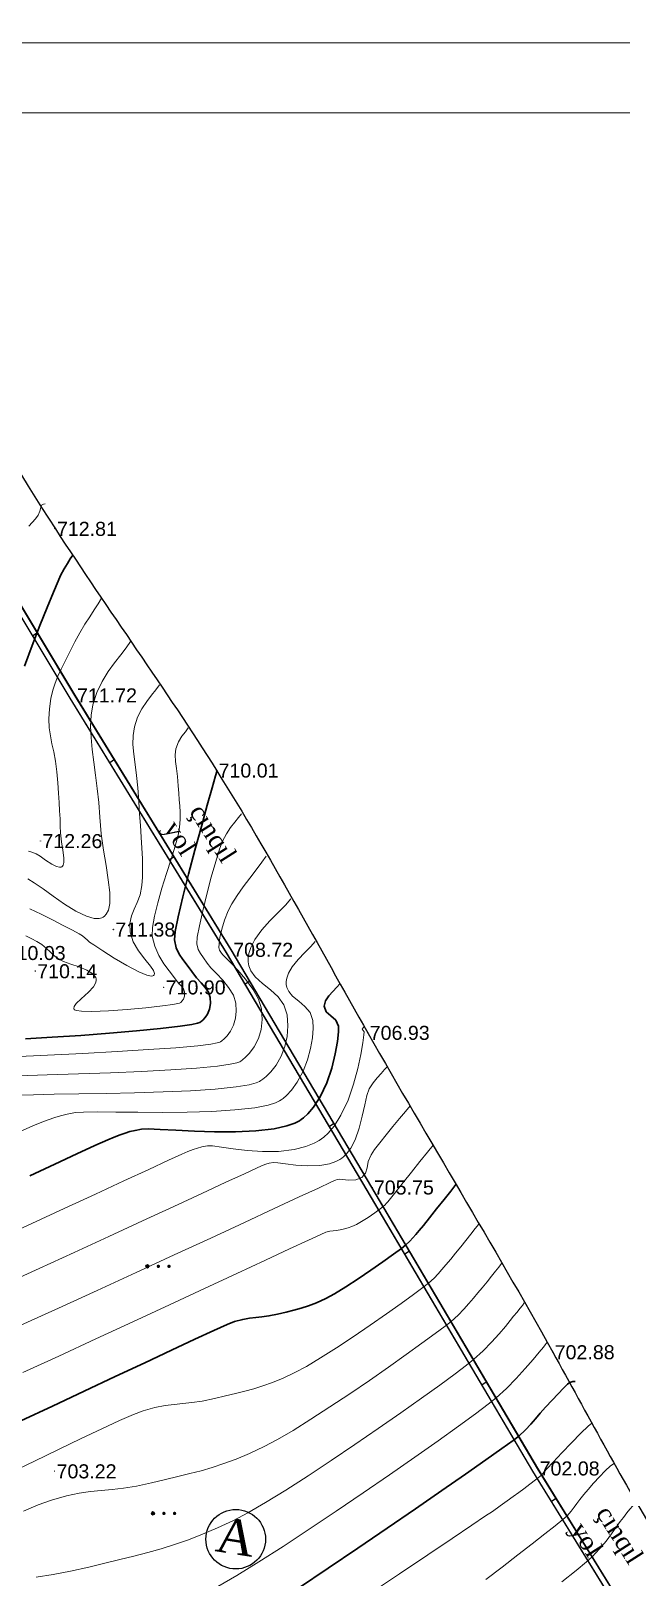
# Model space of a CAD drawing. Header units: feet. Extents: x 3381 to 682707, y 675186 to 4374675.
# Drawn here: x 682421.8 to 682463.8, y 4373141.7 to 4373251.9 of the extents above; entities that cross this region are included whole.
import ezdxf

# ---------------------------------------------------------------- set-up
doc = ezdxf.new("R2010")
doc.units = ezdxf.units.FT
doc.header["$MEASUREMENT"] = 0
doc.header["$PDMODE"] = 34
doc.header["$PDSIZE"] = 0.01
doc.linetypes.add('DUZ', pattern=[0])
doc.layers.get('0').update_dxf_attribs({"linetype": 'CONTINUOUS'})
for name, color, linetype in [('0_Point_Height', 2, 'CONTINUOUS'), ('0_Point_Point', 7, 'CONTINUOUS'), ('col bitkisi', 7, 'CONTINUOUS'), ('Layer8', 7, 'CONTINUOUS'), ('Yazilar', 7, 'CONTINUOUS')]:
    doc.layers.add(name, color=color, linetype=linetype)
for name, color, linetype, lineweight in [('ANA HORIZONTAL', 24, 'CONTINUOUS', 30), ('HORIZANTAL', 24, 'CONTINUOUS', 13), ('rabit xt', 7, 'CONTINUOUS', 13)]:
    doc.layers.add(name, color=color, linetype=linetype, lineweight=lineweight)
doc.styles.get("Standard").update_dxf_attribs({"font": 'arial.ttf', "height": 1.5})
doc.styles.add('style5', font='arialazlat.ttf', dxfattribs={"height": 400})

msp = doc.modelspace()

# ---------------------------------------------------------------- hatches: boundary and pattern name
at = {"layer": 'col bitkisi', "ltscale": 1.5}
h = msp.add_hatch(color=256, dxfattribs=at)
edge = h.paths.add_edge_path()
edge.add_arc((682430.05, 4373163.853), 0.125, 0, 360)
h = msp.add_hatch(color=256, dxfattribs=at)
edge = h.paths.add_edge_path()
edge.add_arc((682430.832, 4373163.853), 0.125, 0, 360)
h = msp.add_hatch(color=256, dxfattribs=at)
edge = h.paths.add_edge_path()
edge.add_arc((682431.591, 4373163.853), 0.125, 0, 360)
h = msp.add_hatch(color=256, dxfattribs=at)
edge = h.paths.add_edge_path()
edge.add_arc((682430.445, 4373146.241), 0.125, 0, 360)
h = msp.add_hatch(color=256, dxfattribs=at)
edge = h.paths.add_edge_path()
edge.add_arc((682431.227, 4373146.241), 0.125, 0, 360)
h = msp.add_hatch(color=256, dxfattribs=at)
edge = h.paths.add_edge_path()
edge.add_arc((682431.986, 4373146.241), 0.125, 0, 360)

# ---------------------------------------------------------------- linework, layer by layer
at = {"linetype": 'Continuous'}
for p, q in [((682422.223, 4373209.013, -716.5), (682421.889, 4373208.792, -716.5)), ((682427.716, 4373199.968, -4.243), (682427.383, 4373199.746, -4.243)), ((682431.966, 4373193.04, -5.122), (682431.633, 4373192.819, -5.122)), ((682437.355, 4373184.177, -716.5), (682437.021, 4373183.955, -716.5)), ((682443.354, 4373174.037, -716.5), (682443.02, 4373173.815, -716.5)), ((682448.726, 4373164.94, -716.5), (682448.392, 4373164.719, -716.5)), ((682454.222, 4373155.62, -716.5), (682453.888, 4373155.399, -716.5)), ((682459.179, 4373147.312, -716.5), (682458.845, 4373147.091, -716.5))]:
    msp.add_line(p, q, dxfattribs=at)
at = {"linetype": 'Continuous', "elevation": -19.015}
for points in [[(682477.737, 4373121.128), (682466.392, 4373134.832), (682457.507, 4373149.24), (682445.696, 4373169.269), (682435.676, 4373186.208), (682424.55, 4373204.343), (682412.204, 4373224.891)], [(682475.034, 4373124.412), (682466.397, 4373134.845), (682457.512, 4373149.253), (682445.701, 4373169.282), (682435.681, 4373186.221), (682424.555, 4373204.356), (682412.209, 4373224.904)], [(682478.045, 4373121.383), (682466.718, 4373135.065), (682457.85, 4373149.446), (682446.041, 4373169.472), (682436.019, 4373186.414), (682424.892, 4373204.55), (682412.547, 4373225.097)], [(682475.314, 4373124.701), (682466.723, 4373135.078), (682457.855, 4373149.459), (682446.046, 4373169.485), (682436.024, 4373186.427), (682424.897, 4373204.563), (682412.552, 4373225.11)]]:
    msp.add_lwpolyline(points, dxfattribs=at)
at = {"color": 7, "linetype": 'DUZ', "lineweight": 25}
msp.add_circle((682436.341, 4373144.402, -716.5), 2.121, dxfattribs=at)
at = {"linetype": 'Continuous'}
msp.add_open_spline([(682403.55, 4373251.91, -716.5), (682405.371, 4373248.44, -716.5), (682411.677, 4373236.422, -716.5), (682421.574, 4373218.441, -716.5), (682435.569, 4373199.176, -716.5), (682446.34, 4373178.978, -716.5), (682457.303, 4373161.093, -716.5), (682466.431, 4373143.689, -716.5), (682479.846, 4373125.168, -716.5), (682496.445, 4373110.879, -716.5), (682507.98, 4373096.042, -716.5), (682515.91, 4373085.56, -716.5), (682527.228, 4373073.641, -716.5), (682535.478, 4373062.949, -716.5), (682539.921, 4373057.189, -716.5)], degree=3, knots=[0, 0, 0, 0, 11.7595104, 40.7232097, 61.4623304, 83.0549787, 109.2907167, 124.3927439, 141.9627176, 177.5330077, 189.5588214, 198.2764878, 216.9554477, 238.7688662, 238.7688662, 238.7688662, 238.7688662], dxfattribs=at)
at = {"layer": '0_Point_Point'}
for p in [(682423.47, 4373216.433, -3.694), (682424.897, 4373204.563, -4.784), (682434.983, 4373199.203, -6.491), (682422.434, 4373194.174, -4.243), (682427.625, 4373187.871, -5.122), (682436.024, 4373186.427, -7.779), (682422.066, 4373184.898, -6.363), (682431.214, 4373183.747, -5.596), (682445.751, 4373180.508, -9.572), (682446.046, 4373169.485, -10.748), (682458.927, 4373157.743, -13.623), (682423.443, 4373149.253, -13.276), (682457.855, 4373149.459, -14.42)]:
    msp.add_point(p, dxfattribs=at)
at = {"layer": 'ANA HORIZONTAL', "color": 16, "lineweight": 30}
for points, elevation in [([(682421.285, 4373206.642), (682421.838, 4373208.11), (682422.393, 4373209.53), (682422.911, 4373210.819), (682423.355, 4373211.898), (682423.688, 4373212.686), (682423.87, 4373213.101), (682424.112, 4373213.566), (682424.347, 4373213.957), (682424.559, 4373214.281), (682424.729, 4373214.548)], -4), ([(682421.356, 4373180.078), (682423.275, 4373180.178), (682425.305, 4373180.311), (682427.339, 4373180.467), (682429.269, 4373180.637), (682430.99, 4373180.809), (682432.392, 4373180.975), (682433.214, 4373181.096), (682433.619, 4373181.176), (682433.775, 4373181.223), (682433.816, 4373181.245), (682433.884, 4373181.296), (682434.009, 4373181.404), (682434.17, 4373181.578), (682434.339, 4373181.835), (682434.476, 4373182.192), (682434.535, 4373182.585), (682434.519, 4373183.011), (682434.399, 4373183.404), (682434.171, 4373183.733), (682433.872, 4373184.051), (682433.538, 4373184.408), (682433.206, 4373184.857), (682432.887, 4373185.319), (682432.583, 4373185.718), (682432.316, 4373186.114), (682432.108, 4373186.563), (682431.981, 4373187.122), (682432.033, 4373187.715), (682432.243, 4373188.775), (682432.572, 4373190.179), (682432.982, 4373191.8), (682433.435, 4373193.514), (682433.892, 4373195.197), (682434.315, 4373196.723), (682434.664, 4373197.968), (682434.902, 4373198.806), (682434.99, 4373199.114), (682435.014, 4373199.149)], -6.5)]:
    msp.add_lwpolyline(points, dxfattribs=dict(at, elevation=elevation))
at = {"layer": 'ANA HORIZONTAL', "color": 32, "lineweight": 30}
for points, elevation in [([(682421.672, 4373170.31), (682423.456, 4373171.137), (682425.03, 4373171.865), (682426.312, 4373172.456), (682427.22, 4373172.868), (682427.671, 4373173.062), (682428.116, 4373173.226), (682428.472, 4373173.352), (682428.803, 4373173.453), (682429.169, 4373173.541), (682429.633, 4373173.628), (682430.109, 4373173.643), (682430.949, 4373173.609), (682432.072, 4373173.549), (682433.397, 4373173.486), (682434.841, 4373173.444), (682436.324, 4373173.444), (682437.765, 4373173.509), (682439.081, 4373173.662), (682439.989, 4373173.864), (682440.559, 4373174.068), (682440.876, 4373174.233), (682441.014, 4373174.324), (682441.174, 4373174.447), (682441.476, 4373174.723), (682441.886, 4373175.201), (682442.355, 4373175.932), (682442.827, 4373176.942), (682443.182, 4373177.986), (682443.431, 4373178.988), (682443.586, 4373179.871), (682443.658, 4373180.559), (682443.659, 4373180.974), (682443.467, 4373181.393), (682443.124, 4373181.701), (682442.796, 4373182.002), (682442.648, 4373182.397), (682442.738, 4373182.771), (682442.964, 4373183.126), (682443.256, 4373183.453), (682443.542, 4373183.74), (682443.752, 4373183.979)], -9), ([(682421.044, 4373152.842), (682423.287, 4373153.889), (682425.549, 4373154.952), (682427.762, 4373155.994), (682429.858, 4373156.983), (682431.771, 4373157.883), (682433.434, 4373158.661), (682434.78, 4373159.283), (682435.741, 4373159.713), (682436.25, 4373159.917), (682436.837, 4373160.073), (682437.327, 4373160.16), (682437.768, 4373160.209), (682438.212, 4373160.252), (682438.708, 4373160.321), (682439.307, 4373160.446), (682439.926, 4373160.594), (682440.475, 4373160.725), (682440.992, 4373160.862), (682441.518, 4373161.031), (682442.091, 4373161.253), (682442.75, 4373161.553), (682443.387, 4373161.9), (682444.18, 4373162.387), (682445.063, 4373162.963), (682445.967, 4373163.577), (682446.827, 4373164.178), (682447.574, 4373164.713), (682448.143, 4373165.133), (682448.464, 4373165.384), (682448.754, 4373165.648), (682448.964, 4373165.873), (682449.161, 4373166.111), (682449.415, 4373166.414), (682449.709, 4373166.769), (682450.142, 4373167.308), (682450.653, 4373167.949), (682451.179, 4373168.612), (682451.656, 4373169.214), (682452.022, 4373169.674)], -11.5), ([(682440.824, 4373140.917), (682442.92, 4373142.327), (682445.042, 4373143.766), (682447.135, 4373145.195), (682449.147, 4373146.576), (682451.024, 4373147.873), (682452.712, 4373149.046), (682454.158, 4373150.058), (682455.307, 4373150.872), (682456.107, 4373151.448), (682456.504, 4373151.75), (682456.994, 4373152.201), (682457.37, 4373152.602), (682457.693, 4373152.986), (682458.022, 4373153.383), (682458.42, 4373153.825), (682458.873, 4373154.304), (682459.307, 4373154.763), (682459.687, 4373155.158), (682459.976, 4373155.446), (682460.14, 4373155.583), (682460.358, 4373155.642), (682460.53, 4373155.653)], -14)]:
    msp.add_lwpolyline(points, dxfattribs=dict(at, elevation=elevation))
at = {"layer": 'col bitkisi', "lineweight": 13, "ltscale": 1.5}
for centre in [(682430.05, 4373163.853, -716.5), (682430.445, 4373146.241, -716.5)]:
    msp.add_circle(centre, 0.125, dxfattribs=at)
at = {"layer": 'HORIZANTAL', "color": 16, "linetype": 'Continuous', "lineweight": 20, "elevation": -3.5}
msp.add_lwpolyline([(682421.598, 4373216.614), (682422.072, 4373217.139), (682422.275, 4373217.383), (682422.391, 4373217.68), (682422.456, 4373217.943), (682422.512, 4373218.095), (682422.647, 4373218.17), (682422.77, 4373218.207)], dxfattribs=at)
at = {"layer": 'HORIZANTAL', "color": 32, "linetype": 'Continuous', "lineweight": 13}
for points, elevation in [([(682421.574, 4373193.438), (682421.828, 4373193.362), (682422.132, 4373193.253), (682422.405, 4373193.08), (682422.797, 4373192.797), (682423.234, 4373192.509), (682423.567, 4373192.344), (682423.783, 4373192.294), (682423.902, 4373192.308), (682423.952, 4373192.331), (682423.994, 4373192.365), (682424.058, 4373192.456), (682424.108, 4373192.645), (682424.105, 4373192.981), (682424.032, 4373193.506), (682423.934, 4373194.11), (682423.868, 4373194.749), (682423.847, 4373195.227), (682423.824, 4373195.745), (682423.798, 4373196.308), (682423.765, 4373196.921), (682423.723, 4373197.588), (682423.671, 4373198.316), (682423.604, 4373199.11), (682423.508, 4373199.869), (682423.385, 4373200.52), (682423.254, 4373201.104), (682423.136, 4373201.662), (682423.052, 4373202.236), (682423.022, 4373202.867), (682423.068, 4373203.598), (682423.172, 4373204.315), (682423.306, 4373204.91), (682423.474, 4373205.429), (682423.677, 4373205.918), (682423.918, 4373206.421), (682424.2, 4373206.986), (682424.525, 4373207.656), (682424.88, 4373208.366), (682425.241, 4373209.018), (682425.598, 4373209.614), (682425.942, 4373210.155), (682426.261, 4373210.644), (682426.547, 4373211.081), (682426.787, 4373211.468)], -4.5), ([(682421.543, 4373191.461), (682421.995, 4373191.197), (682422.614, 4373190.761), (682423.348, 4373190.229), (682424.145, 4373189.676), (682424.951, 4373189.176), (682425.715, 4373188.804), (682426.26, 4373188.65), (682426.613, 4373188.643), (682426.815, 4373188.698), (682426.904, 4373188.746), (682426.986, 4373188.806), (682427.123, 4373188.952), (682427.27, 4373189.235), (682427.37, 4373189.723), (682427.369, 4373190.487), (682427.267, 4373191.396), (682427.105, 4373192.418), (682426.922, 4373193.525), (682426.76, 4373194.684), (682426.66, 4373195.868), (682426.586, 4373196.904), (682426.477, 4373197.905), (682426.351, 4373198.871), (682426.223, 4373199.8), (682426.111, 4373200.693), (682426.033, 4373201.549), (682426.006, 4373202.366), (682426.047, 4373203.145), (682426.173, 4373203.885), (682426.455, 4373204.762), (682426.828, 4373205.548), (682427.258, 4373206.249), (682427.709, 4373206.876), (682428.148, 4373207.436), (682428.538, 4373207.937), (682428.846, 4373208.388)], -5), ([(682421.678, 4373189.338), (682422.478, 4373188.95), (682423.292, 4373188.542), (682424.056, 4373188.148), (682424.71, 4373187.804), (682425.189, 4373187.543), (682425.432, 4373187.402), (682425.616, 4373187.253), (682425.749, 4373187.116), (682425.932, 4373186.966), (682426.238, 4373186.76), (682426.867, 4373186.347), (682427.694, 4373185.825), (682428.595, 4373185.291), (682429.443, 4373184.841), (682430.001, 4373184.607), (682430.307, 4373184.538), (682430.443, 4373184.554), (682430.487, 4373184.583), (682430.521, 4373184.628), (682430.547, 4373184.734), (682430.491, 4373184.93), (682430.28, 4373185.257), (682429.876, 4373185.754), (682429.424, 4373186.333), (682429.034, 4373186.977), (682428.82, 4373187.666), (682428.809, 4373188.299), (682428.922, 4373188.824), (682429.112, 4373189.299), (682429.329, 4373189.781), (682429.527, 4373190.329), (682429.656, 4373191), (682429.698, 4373191.592), (682429.707, 4373192.237), (682429.691, 4373192.931), (682429.656, 4373193.669), (682429.607, 4373194.448), (682429.553, 4373195.264), (682429.498, 4373196.111), (682429.451, 4373196.986), (682429.379, 4373197.952), (682429.277, 4373198.827), (682429.167, 4373199.626), (682429.073, 4373200.36), (682429.02, 4373201.045), (682429.03, 4373201.692), (682429.127, 4373202.315), (682429.352, 4373202.989), (682429.655, 4373203.581), (682429.998, 4373204.101), (682430.345, 4373204.556), (682430.659, 4373204.955), (682430.904, 4373205.308)], -5.5), ([(682421.392, 4373187.413), (682421.81, 4373187.206), (682422.185, 4373186.999), (682422.532, 4373186.781), (682422.871, 4373186.516), (682423.113, 4373186.276), (682423.353, 4373186.035), (682423.692, 4373185.768), (682424.074, 4373185.583), (682424.601, 4373185.4), (682425.186, 4373185.203), (682425.738, 4373184.974), (682426.098, 4373184.756), (682426.291, 4373184.568), (682426.371, 4373184.428), (682426.395, 4373184.354), (682426.407, 4373184.261), (682426.374, 4373184.073), (682426.209, 4373183.783), (682425.847, 4373183.394), (682425.32, 4373182.927), (682424.973, 4373182.586), (682424.828, 4373182.361), (682424.812, 4373182.228), (682424.834, 4373182.168), (682424.866, 4373182.134), (682425.002, 4373182.079), (682425.364, 4373182.028), (682426.089, 4373182.009), (682427.27, 4373182.052), (682428.609, 4373182.147), (682429.947, 4373182.273), (682431.127, 4373182.41), (682431.85, 4373182.512), (682432.21, 4373182.578), (682432.345, 4373182.614), (682432.377, 4373182.629), (682432.426, 4373182.667), (682432.512, 4373182.751), (682432.61, 4373182.893), (682432.684, 4373183.109), (682432.691, 4373183.418), (682432.616, 4373183.632), (682432.472, 4373183.811), (682432.29, 4373184), (682432.104, 4373184.243), (682431.908, 4373184.507), (682431.598, 4373184.903), (682431.232, 4373185.41), (682430.871, 4373186.008), (682430.574, 4373186.677), (682430.4, 4373187.394), (682430.414, 4373188.004), (682430.555, 4373188.815), (682430.791, 4373189.767), (682431.089, 4373190.802), (682431.416, 4373191.86), (682431.738, 4373192.881), (682432.022, 4373193.808), (682432.235, 4373194.58), (682432.344, 4373195.139), (682432.388, 4373195.728), (682432.391, 4373196.224), (682432.365, 4373196.669), (682432.324, 4373197.103), (682432.278, 4373197.568), (682432.242, 4373198.105), (682432.187, 4373198.762), (682432.112, 4373199.336), (682432.048, 4373199.846), (682432.027, 4373200.31), (682432.082, 4373200.745), (682432.264, 4373201.231), (682432.513, 4373201.63), (682432.766, 4373201.957), (682432.962, 4373202.228)], -6), ([(682420.417, 4373178.793), (682422.934, 4373178.909), (682425.456, 4373179.032), (682427.886, 4373179.163), (682430.126, 4373179.298), (682432.081, 4373179.438), (682433.652, 4373179.579), (682434.568, 4373179.692), (682435.023, 4373179.777), (682435.204, 4373179.833), (682435.256, 4373179.861), (682435.344, 4373179.927), (682435.508, 4373180.064), (682435.727, 4373180.285), (682435.968, 4373180.606), (682436.189, 4373181.047), (682436.325, 4373181.529), (682436.376, 4373182.049), (682436.347, 4373182.604), (682436.174, 4373183.172), (682435.839, 4373183.724), (682435.413, 4373184.245), (682434.969, 4373184.719), (682434.576, 4373185.133), (682434.307, 4373185.471), (682434.047, 4373185.845), (682433.827, 4373186.141), (682433.66, 4373186.446), (682433.561, 4373186.851), (682433.599, 4373187.31), (682433.753, 4373188.13), (682433.992, 4373189.194), (682434.285, 4373190.388), (682434.603, 4373191.596), (682434.914, 4373192.703), (682435.188, 4373193.594), (682435.394, 4373194.154), (682435.673, 4373194.681), (682435.975, 4373195.129), (682436.274, 4373195.51), (682436.544, 4373195.835), (682436.762, 4373196.115)], -7), ([(682420.814, 4373177.429), (682422.916, 4373177.494), (682425.148, 4373177.567), (682427.419, 4373177.649), (682429.636, 4373177.743), (682431.708, 4373177.851), (682433.541, 4373177.976), (682435.045, 4373178.121), (682435.949, 4373178.251), (682436.421, 4373178.359), (682436.627, 4373178.437), (682436.695, 4373178.477), (682436.814, 4373178.566), (682437.037, 4373178.753), (682437.334, 4373179.053), (682437.661, 4373179.488), (682437.961, 4373180.085), (682438.145, 4373180.739), (682438.215, 4373181.444), (682438.175, 4373182.196), (682437.97, 4373182.889), (682437.568, 4373183.608), (682437.05, 4373184.311), (682436.494, 4373184.954), (682435.982, 4373185.493), (682435.594, 4373185.884), (682435.409, 4373186.085), (682435.288, 4373186.256), (682435.195, 4373186.395), (682435.142, 4373186.579), (682435.152, 4373186.837), (682435.22, 4373187.291), (682435.348, 4373187.877), (682435.54, 4373188.533), (682435.798, 4373189.195), (682436.071, 4373189.702), (682436.444, 4373190.283), (682436.881, 4373190.903), (682437.343, 4373191.527), (682437.794, 4373192.121), (682438.195, 4373192.65), (682438.509, 4373193.081)], -7.5), ([(682420.859, 4373176.049), (682421.947, 4373176.086), (682423.412, 4373176.115), (682425.161, 4373176.142), (682427.101, 4373176.175), (682429.137, 4373176.219), (682431.176, 4373176.282), (682433.124, 4373176.369), (682434.888, 4373176.487), (682436.373, 4373176.642), (682437.298, 4373176.798), (682437.807, 4373176.936), (682438.047, 4373177.038), (682438.135, 4373177.092), (682438.264, 4373177.189), (682438.508, 4373177.391), (682438.839, 4373177.716), (682439.215, 4373178.185), (682439.585, 4373178.823), (682439.845, 4373179.511), (682439.999, 4373180.24), (682440.051, 4373181.002), (682440.003, 4373181.789), (682439.779, 4373182.499), (682439.356, 4373183.071), (682438.818, 4373183.559), (682438.25, 4373184.013), (682437.738, 4373184.486), (682437.426, 4373184.913), (682437.278, 4373185.28), (682437.23, 4373185.552), (682437.223, 4373185.698), (682437.228, 4373185.847), (682437.27, 4373186.143), (682437.408, 4373186.582), (682437.703, 4373187.153), (682438.201, 4373187.837), (682438.777, 4373188.478), (682439.359, 4373189.067), (682439.876, 4373189.593), (682440.257, 4373190.047)], -8), ([(682420.941, 4373173.437), (682421.882, 4373173.861), (682422.415, 4373174.085), (682422.987, 4373174.297), (682423.446, 4373174.459), (682423.871, 4373174.588), (682424.342, 4373174.701), (682424.938, 4373174.813), (682425.495, 4373174.848), (682426.48, 4373174.855), (682427.804, 4373174.844), (682429.373, 4373174.831), (682431.097, 4373174.826), (682432.885, 4373174.844), (682434.645, 4373174.896), (682436.285, 4373174.996), (682437.714, 4373175.156), (682438.644, 4373175.336), (682439.187, 4373175.506), (682439.463, 4373175.637), (682439.574, 4373175.708), (682439.711, 4373175.812), (682439.97, 4373176.038), (682440.323, 4373176.417), (682440.73, 4373176.983), (682441.143, 4373177.759), (682441.455, 4373178.573), (682441.673, 4373179.384), (682441.804, 4373180.15), (682441.854, 4373180.829), (682441.831, 4373181.382), (682441.638, 4373181.936), (682441.273, 4373182.372), (682440.828, 4373182.744), (682440.395, 4373183.11), (682440.12, 4373183.436), (682439.986, 4373183.718), (682439.941, 4373183.932), (682439.935, 4373184.047), (682439.94, 4373184.166), (682439.979, 4373184.401), (682440.104, 4373184.748), (682440.367, 4373185.198), (682440.795, 4373185.728), (682441.262, 4373186.215), (682441.691, 4373186.647), (682442.004, 4373187.013)], -8.5), ([(682419.479, 4373165.833), (682421.807, 4373166.905), (682424.125, 4373167.976), (682426.344, 4373169.004), (682428.378, 4373169.947), (682430.141, 4373170.764), (682431.544, 4373171.413), (682432.502, 4373171.852), (682432.927, 4373172.039), (682433.312, 4373172.181), (682433.617, 4373172.284), (682433.927, 4373172.365), (682434.328, 4373172.443), (682434.692, 4373172.43), (682435.324, 4373172.344), (682436.167, 4373172.223), (682437.163, 4373172.106), (682438.256, 4373172.033), (682439.389, 4373172.04), (682440.504, 4373172.168), (682441.345, 4373172.383), (682441.927, 4373172.623), (682442.284, 4373172.825), (682442.453, 4373172.94), (682442.615, 4373173.065), (682442.922, 4373173.348), (682443.343, 4373173.846), (682443.834, 4373174.618), (682444.34, 4373175.7), (682444.738, 4373176.839), (682445.039, 4373177.953), (682445.253, 4373178.962), (682445.392, 4373179.788), (682445.467, 4373180.35), (682445.488, 4373180.567), (682445.421, 4373180.658), (682445.36, 4373180.746), (682445.421, 4373180.853), (682445.499, 4373180.945)], -9.5), ([(682419.899, 4373162.575), (682422.335, 4373163.691), (682424.83, 4373164.838), (682427.309, 4373165.983), (682429.702, 4373167.09), (682431.935, 4373168.125), (682433.937, 4373169.053), (682435.635, 4373169.842), (682436.957, 4373170.454), (682437.83, 4373170.857), (682438.183, 4373171.016), (682438.478, 4373171.124), (682438.717, 4373171.196), (682439.022, 4373171.258), (682439.334, 4373171.239), (682439.895, 4373171.158), (682440.632, 4373171.065), (682441.473, 4373171.009), (682442.345, 4373171.039), (682443.017, 4373171.159), (682443.48, 4373171.321), (682443.762, 4373171.469), (682443.892, 4373171.556), (682444.016, 4373171.653), (682444.243, 4373171.873), (682444.536, 4373172.263), (682444.851, 4373172.868), (682445.145, 4373173.705), (682445.36, 4373174.562), (682445.529, 4373175.363), (682445.684, 4373176.033), (682445.858, 4373176.497), (682446.139, 4373176.929), (682446.424, 4373177.297), (682446.698, 4373177.608), (682446.943, 4373177.874), (682447.143, 4373178.103)], -10), ([(682421.037, 4373159.65), (682423.708, 4373160.868), (682426.467, 4373162.133), (682429.244, 4373163.412), (682431.966, 4373164.669), (682434.562, 4373165.87), (682436.959, 4373166.981), (682439.085, 4373167.969), (682440.868, 4373168.798), (682442.236, 4373169.434), (682443.117, 4373169.844), (682443.439, 4373169.993), (682443.576, 4373170.04), (682443.717, 4373170.073), (682443.947, 4373170.047), (682444.381, 4373169.996), (682444.888, 4373170.009), (682445.332, 4373170.172), (682445.586, 4373170.484), (682445.696, 4373170.873), (682445.787, 4373171.322), (682445.984, 4373171.81), (682446.228, 4373172.173), (682446.598, 4373172.658), (682447.049, 4373173.218), (682447.536, 4373173.808), (682448.015, 4373174.382), (682448.441, 4373174.892), (682448.769, 4373175.293)], -10.5), ([(682421.171, 4373156.289), (682423.729, 4373157.46), (682426.369, 4373158.676), (682429.024, 4373159.905), (682431.628, 4373161.113), (682434.113, 4373162.268), (682436.412, 4373163.339), (682438.457, 4373164.292), (682440.183, 4373165.095), (682441.52, 4373165.715), (682442.403, 4373166.121), (682442.763, 4373166.279), (682443.045, 4373166.348), (682443.272, 4373166.377), (682443.501, 4373166.401), (682443.788, 4373166.456), (682444.089, 4373166.528), (682444.352, 4373166.596), (682444.622, 4373166.687), (682444.941, 4373166.827), (682445.309, 4373167.037), (682445.777, 4373167.34), (682446.252, 4373167.668), (682446.643, 4373167.948), (682446.856, 4373168.111), (682446.979, 4373168.225), (682447.067, 4373168.326), (682447.175, 4373168.456), (682447.359, 4373168.682), (682447.748, 4373169.167), (682448.274, 4373169.826), (682448.87, 4373170.573), (682449.468, 4373171.322), (682449.999, 4373171.987), (682450.395, 4373172.484)], -11), ([(682420.266, 4373149.128), (682422.014, 4373149.973), (682423.723, 4373150.802), (682425.337, 4373151.582), (682426.802, 4373152.28), (682428.061, 4373152.864), (682429.058, 4373153.3), (682429.737, 4373153.556), (682430.587, 4373153.786), (682431.308, 4373153.927), (682431.954, 4373154.011), (682432.576, 4373154.071), (682433.227, 4373154.139), (682433.96, 4373154.25), (682434.827, 4373154.436), (682435.614, 4373154.624), (682436.325, 4373154.792), (682436.989, 4373154.955), (682437.633, 4373155.129), (682438.284, 4373155.332), (682438.97, 4373155.58), (682439.719, 4373155.89), (682440.558, 4373156.278), (682441.382, 4373156.719), (682442.387, 4373157.32), (682443.516, 4373158.038), (682444.711, 4373158.829), (682445.915, 4373159.649), (682447.072, 4373160.455), (682448.123, 4373161.202), (682449.011, 4373161.848), (682449.68, 4373162.347), (682450.072, 4373162.657), (682450.472, 4373163.017), (682450.773, 4373163.324), (682451.032, 4373163.622), (682451.306, 4373163.956), (682451.655, 4373164.372), (682452.006, 4373164.791), (682452.374, 4373165.244), (682452.739, 4373165.705), (682453.085, 4373166.146), (682453.394, 4373166.542), (682453.648, 4373166.864)], -12), ([(682421.233, 4373146.397), (682422.267, 4373146.849), (682423.224, 4373147.194), (682424.276, 4373147.484), (682425.183, 4373147.674), (682425.995, 4373147.793), (682426.761, 4373147.874), (682427.529, 4373147.947), (682428.35, 4373148.042), (682429.273, 4373148.191), (682430.347, 4373148.425), (682431.331, 4373148.662), (682432.229, 4373148.873), (682433.067, 4373149.075), (682433.873, 4373149.284), (682434.674, 4373149.516), (682435.497, 4373149.788), (682436.368, 4373150.115), (682437.316, 4373150.515), (682438.367, 4373151.004), (682439.308, 4373151.5), (682440.434, 4373152.16), (682441.699, 4373152.948), (682443.057, 4373153.827), (682444.46, 4373154.763), (682445.863, 4373155.721), (682447.22, 4373156.665), (682448.483, 4373157.559), (682449.607, 4373158.368), (682450.546, 4373159.056), (682451.252, 4373159.589), (682451.68, 4373159.93), (682452.18, 4373160.382), (682452.599, 4373160.804), (682452.959, 4373161.203), (682453.28, 4373161.586), (682453.586, 4373161.959), (682453.895, 4373162.33), (682454.255, 4373162.758), (682454.568, 4373163.148), (682454.841, 4373163.496), (682455.075, 4373163.799), (682455.274, 4373164.054)], -12.5), ([(682422.135, 4373141.695), (682423.327, 4373141.887), (682424.574, 4373142.124), (682425.867, 4373142.415), (682427.006, 4373142.692), (682428.075, 4373142.95), (682429.09, 4373143.2), (682430.07, 4373143.455), (682431.031, 4373143.725), (682431.991, 4373144.023), (682432.968, 4373144.361), (682433.979, 4373144.75), (682435.043, 4373145.202), (682436.175, 4373145.729), (682437.209, 4373146.275), (682438.473, 4373147.014), (682439.918, 4373147.908), (682441.492, 4373148.92), (682443.147, 4373150.014), (682444.832, 4373151.151), (682446.498, 4373152.295), (682448.094, 4373153.408), (682449.572, 4373154.453), (682450.879, 4373155.392), (682451.968, 4373156.188), (682452.788, 4373156.805), (682453.288, 4373157.204), (682453.963, 4373157.821), (682454.573, 4373158.447), (682455.106, 4373159.043), (682455.552, 4373159.572), (682455.899, 4373160), (682456.136, 4373160.288), (682456.381, 4373160.581), (682456.587, 4373160.841), (682456.759, 4373161.063), (682456.9, 4373161.244)], -13), ([(682435.063, 4373141.025), (682436.413, 4373141.813), (682437.982, 4373142.782), (682439.719, 4373143.892), (682441.572, 4373145.107), (682443.488, 4373146.389), (682445.417, 4373147.699), (682447.305, 4373148.999), (682449.102, 4373150.252), (682450.755, 4373151.42), (682452.213, 4373152.464), (682453.424, 4373153.347), (682454.335, 4373154.03), (682454.896, 4373154.477), (682455.627, 4373155.146), (682456.329, 4373155.857), (682456.971, 4373156.559), (682457.526, 4373157.201), (682457.964, 4373157.73), (682458.257, 4373158.095), (682458.376, 4373158.246), (682458.461, 4373158.351), (682458.527, 4373158.435)], -13.5), ([(682445.809, 4373140.459), (682448.007, 4373141.934), (682450.018, 4373143.284), (682451.763, 4373144.456), (682453.165, 4373145.399), (682454.144, 4373146.059), (682454.622, 4373146.384), (682455.186, 4373146.78), (682455.678, 4373147.131), (682456.113, 4373147.446), (682456.503, 4373147.733), (682456.86, 4373147.999), (682457.295, 4373148.327), (682457.693, 4373148.633), (682457.996, 4373148.87), (682458.143, 4373148.992), (682458.226, 4373149.094), (682458.307, 4373149.2), (682458.498, 4373149.407), (682458.955, 4373149.896), (682459.578, 4373150.556), (682460.268, 4373151.279), (682460.925, 4373151.953), (682461.452, 4373152.469), (682461.703, 4373152.681)], -14.5), ([(682454.155, 4373141.524), (682455.327, 4373142.419), (682456.442, 4373143.277), (682457.466, 4373144.07), (682458.362, 4373144.773), (682459.097, 4373145.359), (682459.636, 4373145.801), (682459.943, 4373146.073), (682460.243, 4373146.396), (682460.459, 4373146.675), (682460.643, 4373146.943), (682460.849, 4373147.233), (682461.13, 4373147.577), (682461.452, 4373147.947), (682461.836, 4373148.387), (682462.25, 4373148.847), (682462.663, 4373149.277), (682463.042, 4373149.629), (682463.294, 4373149.809)], -15), ([(682459.575, 4373141.37), (682460.587, 4373142.178), (682461.327, 4373142.785), (682461.743, 4373143.153), (682462.266, 4373143.712), (682462.719, 4373144.264), (682463.109, 4373144.788), (682463.441, 4373145.26), (682463.721, 4373145.657), (682463.954, 4373145.954), (682464.214, 4373146.279), (682464.415, 4373146.544), (682464.638, 4373146.774), (682464.921, 4373146.959)], -15.5)]:
    msp.add_lwpolyline(points, dxfattribs=dict(at, elevation=elevation))
at = {"layer": 'rabit xt', "color": 7, "lineweight": 20, "ltscale": 0.3}
msp.add_lwpolyline([(682287.491, 4373251.063), (682707.491, 4373251.063), (682707.491, 4372954.063)], dxfattribs=at)
msp.add_lwpolyline([(682307.491, 4373246.063), (682702.491, 4373246.063), (682702.491, 4372959.063), (682307.491, 4372959.063)], close=True, dxfattribs=at)

# ---------------------------------------------------------------- texts
at = {"layer": '0_Point_Height', "color": 0}
for s, p in [('712.81', (682423.606, 4373215.919, -3.694)), ('711.72', (682425.033, 4373204.049, -4.784)), ('710.01', (682435.119, 4373198.689, -6.491)), ('712.26', (682422.57, 4373193.66, -4.243)), ('711.38', (682427.761, 4373187.357, -5.122)), ('710.03', (682419.953, 4373185.685, -6.468)), ('708.72', (682436.16, 4373185.913, -7.779)), ('710.14', (682422.202, 4373184.384, -6.363)), ('710.90', (682431.35, 4373183.233, -5.596)), ('706.93', (682445.887, 4373179.994, -9.572)), ('705.75', (682446.182, 4373168.971, -10.748)), ('702.88', (682459.063, 4373157.229, -13.623)), ('703.22', (682423.579, 4373148.739, -13.276)), ('702.08', (682457.991, 4373148.945, -14.42))]:
    msp.add_text(s, height=1, dxfattribs=at).set_placement(p)
at = {"layer": 'Layer8', "color": 0, "lineweight": 18, "insert": (682434.812, 4373143.557, -17.5), "char_height": 2.5, "width": 81.30669, "attachment_point": 7, "rotation": 351.05795, "style": 'style5'}
msp.add_mtext('{\\fTimes New Roman|b0|i0|c238|p18;A}', dxfattribs=at)
at = {"layer": 'Yazilar', "char_height": 1.3, "width": 0.10588, "attachment_point": 1, "rotation": 302.4345}
for insert in [(682434.083, 4373196.963, -716.5), (682463.061, 4373146.961, -716.5)]:
    msp.add_mtext('{\\fTimes New Roman|b0|i0|c238|p18;çınqıl yol}', dxfattribs=dict(at, insert=insert))

doc.saveas('drawing.dxf')
